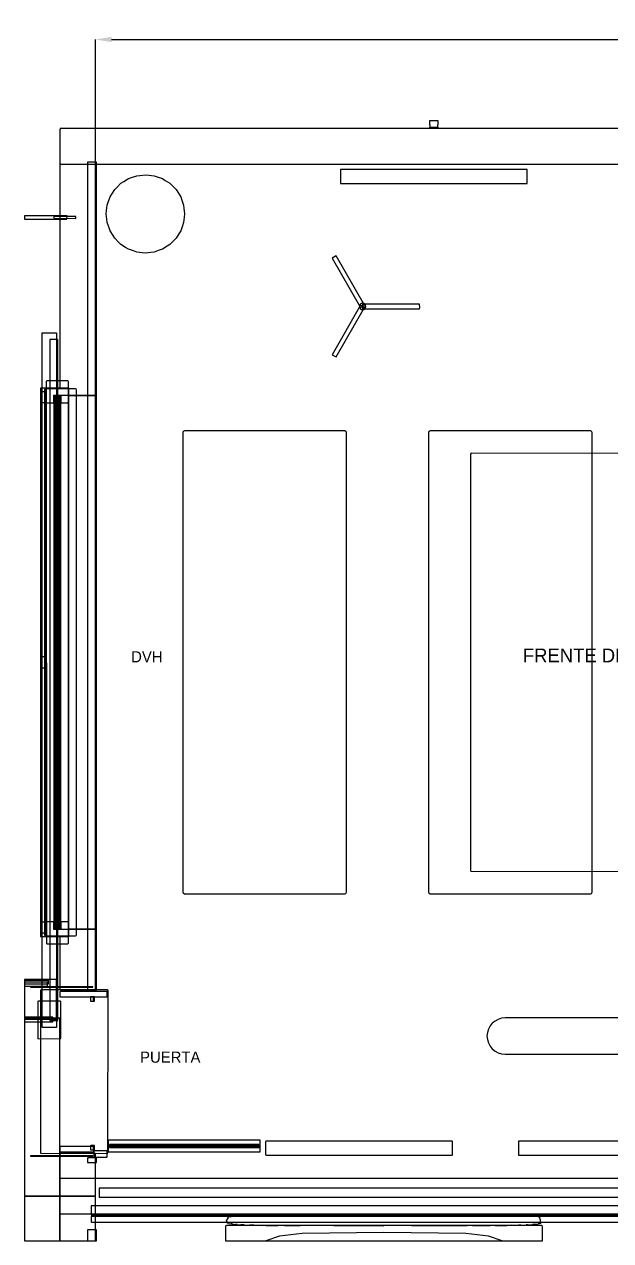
# Model space of a CAD drawing. Header units: metres. Extents: x 1213.8 to 1222.49, y -6.25 to 0.59.
# Drawn here: x 1213.8 to 1217.09, y -6.25 to 0.59 of the extents above; entities that cross this region are included whole.
import ezdxf

# ---------------------------------------------------------------- set-up
doc = ezdxf.new("R2010")
doc.units = ezdxf.units.M
for name, color, linetype in [('CORTE', 7, 'Continuous'), ('COTAS', 4, 'Continuous'), ('TEXTOS', 7, 'Continuous'), ('VISTA', 8, 'Continuous')]:
    doc.layers.add(name, color=color, linetype=linetype)
doc.dimstyles.get("Standard").update_dxf_attribs({"dimtxt": 2.5, "dimasz": 2.5, "dimexe": 1.25, "dimexo": 0.625, "dimtad": 1, "dimcen": 2.5, "dimazin": 3, "dimtfac": 1, "dimtmove": 0, "dimatfit": 3})

# ---------------------------------------------------------------- blocks, each defined once
blk = doc.blocks.new('_CLOSEDFILLED')
at = {"color": 0, "linetype": 'BYBLOCK'}
blk.add_solid([(-1, 0.164), (0, 0), (-1, -0.164)], dxfattribs=at)
blk = doc.blocks.new('*D1')
for p, q in [((1214.2, 0), (1214.2, 0.5)), ((1214.29, 0.5), (1217.805, 0.5)), ((1218.195, 0.5), (1221.71, 0.5)), ((1221.8, 0), (1221.8, 0.5))]:
    blk.add_line(p, q)
at = {"layer": 'Defpoints'}
for p in [(1214.2, 0.5), (1214.2, 0), (1221.8, 0)]:
    blk.add_point(p, dxfattribs=at)
at = {"layer": 'COTAS', "xscale": 0.09, "yscale": 0.09, "rotation": 180}
blk.add_blockref('_CLOSEDFILLED', (1214.2, 0.5), dxfattribs=at)
at = {"layer": 'COTAS', "xscale": 0.09, "yscale": 0.09}
blk.add_blockref('_CLOSEDFILLED', (1221.8, 0.5), dxfattribs=at)
at = {"layer": 'COTAS', "insert": (1218, 0.5), "char_height": 0.13, "attachment_point": 5}
blk.add_mtext('7,6', dxfattribs=at)

msp = doc.modelspace()

# ---------------------------------------------------------------- linework, layer by layer
at = {"layer": 'CORTE'}
for p, q in [((1216.0776, 0.0437), (1216.0775, 0.0433)), ((1216.0775, 0.0213), (1216.0775, 0.0433)), ((1216.0775, 0.0213), (1216.0775, 0.0067)), ((1216.0777, 0.0061), (1216.0775, 0.0067)), ((1216.0776, 0.0437), (1216.0778, 0.0443)), ((1216.0777, 0.0061), (1216.0778, 0.0057)), ((1216.0779, 0.0444), (1216.0778, 0.0443)), ((1216.0779, 0.0056), (1216.0778, 0.0057)), ((1216.0779, 0.0444), (1216.078, 0.0445)), ((1216.0779, 0.0056), (1216.078, 0.0055)), ((1216.078, 0.0445), (1216.0781, 0.0446)), ((1216.0781, 0.0054), (1216.078, 0.0055)), ((1216.0781, 0.0446), (1216.0782, 0.0447)), ((1216.0782, 0.0053), (1216.0781, 0.0054)), ((1216.0782, 0.0447), (1216.0788, 0.0449)), ((1216.0788, 0.0051), (1216.0782, 0.0053)), ((1216.0788, 0.0449), (1216.0792, 0.045)), ((1216.0792, 0.005), (1216.0788, 0.0051)), ((1216.0792, 0.045), (1216.1042, 0.045)), ((1216.1042, 0.005), (1216.0792, 0.005)), ((1216.1042, 0.045), (1216.1208, 0.045)), ((1216.1208, 0.005), (1216.1042, 0.005)), ((1216.1208, 0.045), (1216.1214, 0.0448)), ((1216.1214, 0.0052), (1216.1208, 0.005)), ((1216.1214, 0.0448), (1216.1218, 0.0447)), ((1216.1218, 0.0053), (1216.1214, 0.0052)), ((1216.1218, 0.0447), (1216.1219, 0.0446)), ((1216.1219, 0.0054), (1216.1218, 0.0053)), ((1216.1219, 0.0446), (1216.122, 0.0445)), ((1216.122, 0.0055), (1216.1219, 0.0054)), ((1216.122, 0.0445), (1216.1221, 0.0444)), ((1216.122, 0.0055), (1216.1221, 0.0056)), ((1216.1222, 0.0443), (1216.1221, 0.0444)), ((1216.1222, 0.0057), (1216.1221, 0.0056)), ((1216.1222, 0.0443), (1216.1224, 0.0437)), ((1216.1222, 0.0057), (1216.1223, 0.0061)), ((1216.1225, 0.0067), (1216.1223, 0.0061)), ((1216.1225, 0.0433), (1216.1224, 0.0437)), ((1216.1225, 0.0433), (1216.1225, 0.0213)), ((1216.1225, 0.0213), (1216.1225, 0.0213)), ((1216.1225, 0.0067), (1216.1225, 0.0213))]:
    msp.add_line(p, q, dxfattribs=at)
msp.add_lwpolyline([(1218.7513, 0), (1214.0045, 0), (1214.0034, -0.0003), (1214.0019, -0.0008), (1214.0017, -0.001), (1214.0013, -0.0013), (1214.001, -0.0017), (1214.001, -0.0017), (1214.0008, -0.0019), (1214.0003, -0.0034), (1214, -0.0045), (1214, -0.118), (1214, -0.1955), (1214.0005, -0.197), (1214.0008, -0.1981), (1214.0011, -0.1984), (1214.0013, -0.1987), (1214.0017, -0.199), (1214.0019, -0.1992), (1214.0034, -0.1997), (1214.0045, -0.2), (1218.7513, -0.2)], dxfattribs=at)
at = {"layer": 'VISTA'}
for p, q in [((1214.4021, -0.2756), (1214.431, -0.2655)), ((1214.431, -0.2655), (1214.4496, -0.2634)), ((1214.4496, -0.2634), (1214.48, -0.26)), ((1214.48, -0.26), (1214.4985, -0.2621)), ((1214.4985, -0.2621), (1214.529, -0.2655)), ((1214.529, -0.2655), (1214.5465, -0.2717)), ((1214.5465, -0.2717), (1214.5755, -0.2818)), ((1214.308, -0.3428), (1214.3212, -0.3297)), ((1214.3212, -0.3297), (1214.3428, -0.308)), ((1214.3428, -0.308), (1214.3586, -0.2981)), ((1214.3586, -0.2981), (1214.3845, -0.2818)), ((1214.3845, -0.2818), (1214.4021, -0.2756)), ((1214.5755, -0.2818), (1214.5912, -0.2917)), ((1214.5912, -0.2917), (1214.6172, -0.308)), ((1214.6172, -0.308), (1214.6303, -0.3212)), ((1214.6303, -0.3212), (1214.652, -0.3428)), ((1214.2717, -0.4135), (1214.2818, -0.3845)), ((1214.2818, -0.3845), (1214.2917, -0.3688)), ((1214.2917, -0.3688), (1214.308, -0.3428)), ((1214.652, -0.3428), (1214.6619, -0.3586)), ((1214.6619, -0.3586), (1214.6782, -0.3845)), ((1214.6782, -0.3845), (1214.6844, -0.4021)), ((1214.6844, -0.4021), (1214.6945, -0.431)), ((1214.26, -0.48), (1214.2621, -0.4615)), ((1214.2621, -0.4615), (1214.2655, -0.431)), ((1214.2655, -0.431), (1214.2717, -0.4135)), ((1214.6945, -0.431), (1214.6966, -0.4496)), ((1214.6966, -0.4496), (1214.7, -0.48)), ((1214.2634, -0.5104), (1214.26, -0.48)), ((1214.2655, -0.529), (1214.2634, -0.5104)), ((1214.2756, -0.5579), (1214.2655, -0.529)), ((1214.6883, -0.5465), (1214.6782, -0.5755)), ((1214.6945, -0.529), (1214.6883, -0.5465)), ((1214.6979, -0.4985), (1214.6945, -0.529)), ((1214.7, -0.48), (1214.6979, -0.4985)), ((1214.2818, -0.5755), (1214.2756, -0.5579)), ((1214.2981, -0.6014), (1214.2818, -0.5755)), ((1214.308, -0.6172), (1214.2981, -0.6014)), ((1214.6683, -0.5912), (1214.652, -0.6172)), ((1214.6782, -0.5755), (1214.6683, -0.5912)), ((1214.3297, -0.6388), (1214.308, -0.6172)), ((1214.3428, -0.652), (1214.3297, -0.6388)), ((1214.3688, -0.6683), (1214.3428, -0.652)), ((1214.3845, -0.6782), (1214.3688, -0.6683)), ((1214.4135, -0.6883), (1214.3845, -0.6782)), ((1214.5755, -0.6782), (1214.5579, -0.6844)), ((1214.6014, -0.6619), (1214.5755, -0.6782)), ((1214.6172, -0.652), (1214.6014, -0.6619)), ((1214.6388, -0.6303), (1214.6172, -0.652)), ((1214.652, -0.6172), (1214.6388, -0.6303)), ((1214.431, -0.6945), (1214.4135, -0.6883)), ((1214.4615, -0.6979), (1214.431, -0.6945)), ((1214.48, -0.7), (1214.4615, -0.6979)), ((1214.5104, -0.6966), (1214.48, -0.7)), ((1214.529, -0.6945), (1214.5104, -0.6966)), ((1214.5579, -0.6844), (1214.529, -0.6945)), ((1214.9432, -6.1235), (1214.935, -6.135)), ((1214.9368, -6.1416), (1214.935, -6.135)), ((1214.9368, -6.1416), (1214.9401, -6.1513)), ((1214.9479, -6.1527), (1214.9401, -6.1513)), ((1214.9432, -6.1235), (1214.9471, -6.1188)), ((1214.9587, -6.1154), (1214.9471, -6.1188)), ((1214.9587, -6.1154), (1214.9621, -6.1143)), ((1214.9742, -6.1122), (1214.9621, -6.1143)), ((1214.9742, -6.1122), (1214.9799, -6.1111)), ((1215.0008, -6.1098), (1214.9799, -6.1111)), ((1215.0008, -6.1098), (1215.0158, -6.1088)), ((1215.0538, -6.1078), (1215.0158, -6.1088)), ((1215.0538, -6.1078), (1215.071, -6.1074)), ((1215.1201, -6.1064), (1215.071, -6.1074)), ((1215.1201, -6.1064), (1215.1359, -6.1061)), ((1215.1905, -6.1054), (1215.1359, -6.1061)), ((1215.1905, -6.1054), (1215.2186, -6.105)), ((1215.2948, -6.1047), (1215.2186, -6.105)), ((1215.2948, -6.1047), (1215.3486, -6.1045)), ((1215.671, -6.1045), (1215.3486, -6.1045)), ((1215.671, -6.1045), (1215.82, -6.1045)), ((1216.1673, -6.1047), (1215.82, -6.1045)), ((1216.1673, -6.1047), (1216.2878, -6.1047)), ((1216.3749, -6.1049), (1216.2878, -6.1047)), ((1216.3749, -6.1049), (1216.4215, -6.105)), ((1216.4737, -6.1055), (1216.4215, -6.105)), ((1216.4737, -6.1055), (1216.5098, -6.1059)), ((1216.5509, -6.1068), (1216.5098, -6.1059)), ((1216.5509, -6.1068), (1216.5699, -6.1073)), ((1216.6056, -6.1086), (1216.5699, -6.1073)), ((1216.6056, -6.1086), (1216.6185, -6.109)), ((1216.6455, -6.1104), (1216.6185, -6.109)), ((1216.6455, -6.1104), (1216.6605, -6.1111)), ((1216.6756, -6.1129), (1216.6605, -6.1111)), ((1216.6756, -6.1129), (1216.6858, -6.1141)), ((1216.6919, -6.1173), (1216.6858, -6.1141)), ((1216.6917, -6.154), (1216.7002, -6.1513)), ((1216.6919, -6.1173), (1216.6944, -6.1188)), ((1216.6975, -6.1308), (1216.6944, -6.1188)), ((1216.6975, -6.1308), (1216.6988, -6.135)), ((1216.6992, -6.1457), (1216.6988, -6.135)), ((1216.6992, -6.1457), (1216.7002, -6.1513)), ((1214.9479, -6.1527), (1214.9622, -6.1557)), ((1214.9679, -6.1563), (1214.9622, -6.1557)), ((1214.9679, -6.1563), (1214.9866, -6.1587)), ((1214.9948, -6.1594), (1214.9866, -6.1587)), ((1214.9948, -6.1594), (1215.0159, -6.1612)), ((1215.0356, -6.1618), (1215.0159, -6.1612)), ((1215.0356, -6.1618), (1215.0654, -6.1629)), ((1215.0893, -6.1632), (1215.0654, -6.1629)), ((1215.0893, -6.1632), (1215.1362, -6.1639)), ((1215.1566, -6.1641), (1215.1362, -6.1639)), ((1215.1566, -6.1641), (1215.2231, -6.1648)), ((1215.2603, -6.165), (1215.2231, -6.1648)), ((1215.2603, -6.165), (1215.3487, -6.1655)), ((1215.538, -6.1656), (1215.3487, -6.1655)), ((1215.538, -6.1656), (1215.82, -6.1657)), ((1215.9742, -6.1655), (1215.82, -6.1657)), ((1215.9742, -6.1655), (1216.2873, -6.1652)), ((1216.3174, -6.1651), (1216.2873, -6.1652)), ((1216.3174, -6.1651), (1216.4169, -6.1648)), ((1216.4447, -6.1646), (1216.4169, -6.1648)), ((1216.4447, -6.1646), (1216.5097, -6.1641)), ((1216.5359, -6.1636), (1216.5097, -6.1641)), ((1216.5359, -6.1636), (1216.5748, -6.1629)), ((1216.5888, -6.1622), (1216.5748, -6.1629)), ((1216.5888, -6.1622), (1216.618, -6.161)), ((1216.6268, -6.1604), (1216.618, -6.161)), ((1216.6268, -6.1604), (1216.6545, -6.1587)), ((1216.6644, -6.1578), (1216.6545, -6.1587)), ((1216.6644, -6.1578), (1216.6857, -6.1558)), ((1216.6917, -6.154), (1216.6857, -6.1558))]:
    msp.add_line(p, q, dxfattribs=at)
for points in [[(1214.001, -0.0017), (1214.0008, -0.0019), (1214.0003, -0.0034), (1214, -0.0045), (1214, -0.8902), (1214, -1.458), (1214.0485, -1.458), (1214.0485, -1.5), (1214.118, -1.5), (1214.1955, -1.5), (1214.197, -1.4995), (1214.1981, -1.4992), (1214.1984, -1.4989), (1214.1987, -1.4987), (1214.1989, -1.4984), (1214.1992, -1.4981), (1214.1995, -1.497), (1214.2, -1.4955), (1214.2, -0.8902), (1214.2, -0.0045), (1214.1997, -0.0034), (1214.1992, -0.0019), (1214.199, -0.0017), (1214.1987, -0.0013), (1214.1984, -0.0011), (1214.1981, -0.0008), (1214.197, -0.0005), (1214.1955, 0), (1214.118, 0), (1214.0045, 0), (1214.0034, -0.0003), (1214.0019, -0.0008), (1214.0017, -0.001), (1214.0013, -0.0013), (1214.001, -0.0017)], [(1214.205, -4.84), (1214.205, -0.19), (1214.155, -0.19), (1214.155, -4.84), (1214.205, -4.84)], [(1215.576, -0.2317), (1215.5758, -0.2319), (1215.5752, -0.2338), (1215.575, -0.2345), (1215.575, -0.2863), (1215.575, -0.3055), (1215.5756, -0.3074), (1215.5758, -0.3081), (1215.5762, -0.3085), (1215.5763, -0.3087), (1215.5767, -0.309), (1215.5769, -0.3092), (1215.5788, -0.3098), (1215.5795, -0.31), (1216.3395, -0.31), (1216.6205, -0.31), (1216.6224, -0.3094), (1216.6231, -0.3092), (1216.6235, -0.3088), (1216.6237, -0.3087), (1216.6238, -0.3085), (1216.6242, -0.3081), (1216.6244, -0.3074), (1216.625, -0.3055), (1216.625, -0.2863), (1216.625, -0.2345), (1216.6248, -0.2338), (1216.6242, -0.2319), (1216.624, -0.2317), (1216.6237, -0.2313), (1216.6235, -0.2312), (1216.6231, -0.2308), (1216.6224, -0.2306), (1216.6205, -0.23), (1216.3395, -0.23), (1215.5795, -0.23), (1215.5788, -0.2302), (1215.5769, -0.2308), (1215.5767, -0.231), (1215.5763, -0.2313), (1215.576, -0.2317)], [(1214.039, -0.51), (1214.04, -0.491), (1213.8, -0.4903), (1213.8, -0.5098), (1214.039, -0.51)], [(1214.09, -0.505), (1214.09, -0.495), (1213.965, -0.495), (1213.965, -0.5043), (1214.09, -0.505)], [(1215.6887, -1.0065), (1215.7084, -0.9961), (1215.7113, -0.9935), (1215.5513, -0.7163), (1215.5288, -0.7293), (1215.6887, -1.0065)], [(1215.5514, -1.2837), (1215.7113, -1.0065), (1215.7049, -1.0015), (1215.6887, -0.9935), (1215.5295, -1.2716), (1215.5514, -1.2837)], [(1215.7, -1.018), (1215.7069, -1.0166), (1215.7127, -1.0127), (1215.7166, -1.0069), (1215.718, -1), (1215.7166, -0.9931), (1215.7127, -0.9873), (1215.7069, -0.9834), (1215.7, -0.982), (1215.6931, -0.9834), (1215.6873, -0.9873), (1215.6834, -0.9931), (1215.682, -1), (1215.6834, -1.0069), (1215.6873, -1.0127), (1215.6931, -1.0166), (1215.7, -1.018)], [(1215.7, -1.013), (1216.02, -1.013), (1216.0211, -1.005), (1216.02, -0.987), (1215.7, -0.987), (1215.7, -1.013)], [(1213.8975, -5.0486), (1213.8992, -5.0503), (1213.9808, -5.0503), (1213.9825, -5.0486), (1213.9825, -1.1514), (1213.9808, -1.1497), (1213.898, -1.1505), (1213.8975, -5.0486)], [(1215.6451, -1.1192), (1215.6451, -1.1192), (1215.6451, -1.1192), (1215.6451, -1.1192)], [(1213.9425, -5.0119), (1213.9442, -5.0136), (1213.9858, -5.0136), (1213.9875, -5.0119), (1213.9875, -1.1881), (1213.9858, -1.1864), (1213.9442, -1.1864), (1213.9433, -1.1866), (1213.943, -1.1871), (1213.9425, -5.0119)], [(1213.9432, -1.1872), (1213.9432, -1.187), (1213.9432, -1.1872), (1213.9432, -1.1872)], [(1213.9818, -1.2501), (1213.9818, -1.2501), (1213.9818, -1.2501), (1213.9818, -1.2501)], [(1213.9818, -1.2503), (1213.9818, -1.2519), (1213.9818, -1.2519), (1213.9818, -1.2503)], [(1213.9237, -4.5808), (1213.9265, -4.582), (1214.0435, -4.582), (1214.0463, -4.5808), (1214.0475, -4.578), (1214.0475, -1.422), (1214.0463, -1.4192), (1214.0435, -1.418), (1213.9265, -1.418), (1213.9237, -1.4192), (1213.9225, -1.422), (1213.9237, -4.5808)], [(1213.9242, -1.4197), (1213.924, -1.4202), (1213.924, -1.4195), (1213.9242, -1.4197)], [(1214.0458, -1.4197), (1214.0453, -1.4195), (1214.046, -1.4195), (1214.0458, -1.4197)], [(1213.92, -1.54), (1213.92, -1.5182), (1213.92, -1.46), (1213.9118, -1.46), (1213.89, -1.46), (1213.89, -1.4818), (1213.89, -1.54), (1213.8982, -1.54), (1213.92, -1.54)], [(1213.89, -1.48), (1213.89, -4.52), (1213.92, -4.52), (1213.92, -1.48), (1213.89, -1.48)], [(1213.913, -4.5309), (1213.9148, -4.5351), (1213.919, -4.5369), (1214.087, -4.5369), (1214.0912, -4.5351), (1214.093, -4.5309), (1214.093, -1.4691), (1214.0912, -1.4649), (1214.087, -1.4631), (1213.919, -1.4631), (1213.9148, -1.4649), (1213.913, -1.4691), (1213.913, -4.5309)], [(1213.9215, -4.5369), (1213.9225, -4.5369), (1213.9225, -1.4631), (1213.9215, -4.5369)], [(1213.9233, -1.4606), (1213.9232, -1.4607), (1213.9227, -1.4624), (1213.9225, -1.463), (1213.9225, -1.5182), (1213.9225, -1.537), (1213.9231, -1.5387), (1213.9232, -1.5393), (1213.9236, -1.5397), (1213.9237, -1.5398), (1213.9241, -1.5402), (1213.9242, -1.5403), (1213.9259, -1.5408), (1213.9265, -1.541), (1213.9655, -1.541), (1213.9655, -1.498), (1214.0045, -1.498), (1214.0045, -1.541), (1214.0137, -1.541), (1214.0435, -1.541), (1214.0452, -1.5404), (1214.0458, -1.5403), (1214.0462, -1.5399), (1214.0463, -1.5398), (1214.0464, -1.5397), (1214.0468, -1.5393), (1214.0469, -1.5387), (1214.0475, -1.537), (1214.0475, -1.5182), (1214.0475, -1.463), (1214.0473, -1.4624), (1214.0468, -1.4607), (1214.0467, -1.4606), (1214.0463, -1.4602), (1214.0462, -1.4601), (1214.0458, -1.4597), (1214.0452, -1.4596), (1214.0435, -1.459), (1214.0137, -1.459), (1213.9265, -1.459), (1213.9259, -1.4592), (1213.9242, -1.4597), (1213.9241, -1.4598), (1213.9237, -1.4602), (1213.9233, -1.4606)], [(1213.9225, -4.5369), (1214.0475, -4.5369), (1214.0475, -1.4631), (1213.9225, -1.4631), (1213.9225, -4.5369)], [(1213.9655, -4.5), (1213.9675, -4.5), (1213.9675, -1.5), (1213.9655, -1.5), (1213.9655, -4.5)], [(1213.9655, -1.5), (1213.9655, -1.512), (1213.9675, -1.512), (1213.9675, -1.5), (1213.9655, -1.5)], [(1213.9765, -4.5), (1213.9765, -3.7326), (1213.9765, -1.5), (1213.9742, -1.5), (1213.9675, -1.5), (1213.9675, -2.2674), (1213.9675, -4.5), (1213.9698, -4.5), (1213.9765, -4.5)], [(1213.9765, -4.5), (1213.9785, -4.5), (1213.9785, -1.5), (1213.9765, -1.5), (1213.9765, -4.5)], [(1213.9765, -1.5), (1213.9765, -1.512), (1213.9785, -1.512), (1213.9785, -1.5), (1213.9765, -1.5)], [(1214.0045, -4.5), (1214.1955, -4.5), (1214.2, -4.4955), (1214.2, -1.5045), (1214.1955, -1.5), (1214.0045, -1.5), (1214, -1.5045), (1214, -4.4955), (1214.0045, -4.5)], [(1214.0475, -4.5369), (1214.0485, -4.5369), (1214.0485, -1.4631), (1214.0475, -4.5369)], [(1213.9785, -4.4955), (1213.9915, -4.4955), (1213.9915, -1.5045), (1213.9785, -1.5045), (1213.9785, -4.4955)], [(1213.9785, -1.5045), (1213.9785, -1.5105), (1213.9915, -1.5105), (1213.9915, -1.5045), (1213.9785, -1.5045)], [(1213.9915, -4.4955), (1213.9935, -4.4955), (1213.9935, -1.5045), (1213.9915, -1.5045), (1213.9915, -4.4955)], [(1213.9915, -1.5045), (1213.9915, -1.5165), (1213.9935, -1.5165), (1213.9935, -1.5045), (1213.9915, -1.5045)], [(1214.0025, -4.4955), (1214.0025, -3.7326), (1214.0025, -1.5045), (1214.0002, -1.5045), (1213.9935, -1.5045), (1213.9935, -2.2674), (1213.9935, -4.4955), (1213.9958, -4.4955), (1214.0025, -4.4955)], [(1214.0025, -4.4955), (1214.0045, -4.4955), (1214.0045, -1.5045), (1214.0025, -1.5045), (1214.0025, -4.4955)], [(1214.0025, -1.5045), (1214.0025, -1.5165), (1214.0045, -1.5165), (1214.0045, -1.5045), (1214.0025, -1.5045)], [(1214.69, -4.291), (1214.6917, -4.2962), (1214.699, -4.3), (1215.601, -4.3), (1215.6062, -4.2983), (1215.61, -4.291), (1215.61, -1.709), (1215.6083, -1.7038), (1215.601, -1.7), (1214.699, -1.7), (1214.6926, -1.7026), (1214.69, -1.709), (1214.69, -4.291)], [(1216.07, -4.291), (1216.0717, -4.2962), (1216.079, -4.3), (1216.981, -4.3), (1216.9862, -4.2983), (1216.99, -4.291), (1216.99, -1.709), (1216.9883, -1.7038), (1216.981, -1.7), (1216.079, -1.7), (1216.0726, -1.7026), (1216.07, -1.709), (1216.07, -4.291)], [(1216.305, -4.1705), (1216.3069, -4.1742), (1220.0505, -4.175), (1220.0542, -4.1731), (1220.055, -1.8295), (1220.0531, -1.8258), (1216.3095, -1.825), (1216.305, -1.8295), (1216.305, -4.1705)], [(1213.92, -3.03), (1213.92, -3.0136), (1213.92, -2.97), (1213.9118, -2.97), (1213.89, -2.97), (1213.89, -2.9864), (1213.89, -3.03), (1213.8982, -3.03), (1213.92, -3.03)], [(1213.92, -4.54), (1213.92, -4.5182), (1213.92, -4.46), (1213.9118, -4.46), (1213.89, -4.46), (1213.89, -4.4818), (1213.89, -4.54), (1213.8982, -4.54), (1213.92, -4.54)], [(1213.9233, -4.4606), (1213.9232, -4.4607), (1213.9227, -4.4624), (1213.9225, -4.463), (1213.9225, -4.5182), (1213.9225, -4.537), (1213.9231, -4.5387), (1213.9232, -4.5393), (1213.9236, -4.5397), (1213.9237, -4.5398), (1213.9241, -4.5402), (1213.9242, -4.5403), (1213.9259, -4.5408), (1213.9265, -4.541), (1214.0137, -4.541), (1214.0435, -4.541), (1214.0452, -4.5404), (1214.0458, -4.5403), (1214.0462, -4.5399), (1214.0463, -4.5398), (1214.0464, -4.5397), (1214.0468, -4.5393), (1214.0469, -4.5387), (1214.0475, -4.537), (1214.0475, -4.5182), (1214.0475, -4.463), (1214.0473, -4.4624), (1214.0468, -4.4607), (1214.0467, -4.4606), (1214.0463, -4.4602), (1214.0462, -4.4601), (1214.0458, -4.4597), (1214.0452, -4.4596), (1214.0435, -4.459), (1214.0137, -4.459), (1214.0045, -4.459), (1214.0045, -4.502), (1213.9655, -4.502), (1213.9655, -4.459), (1213.9265, -4.459), (1213.9259, -4.4592), (1213.9242, -4.4597), (1213.9241, -4.4598), (1213.9237, -4.4602), (1213.9233, -4.4606)], [(1213.9655, -4.488), (1213.9655, -4.5), (1213.9675, -4.5), (1213.9675, -4.488), (1213.9655, -4.488)], [(1213.9765, -4.488), (1213.9765, -4.5), (1213.9785, -4.5), (1213.9785, -4.488), (1213.9765, -4.488)], [(1213.9785, -4.4895), (1213.9785, -4.4955), (1213.9915, -4.4955), (1213.9915, -4.4895), (1213.9785, -4.4895)], [(1213.9915, -4.4835), (1213.9915, -4.4955), (1213.9935, -4.4955), (1213.9935, -4.4835), (1213.9915, -4.4835)], [(1214, -4.7011), (1214, -4.8355), (1214.0005, -4.837), (1214.0008, -4.8381), (1214.0011, -4.8384), (1214.0013, -4.8387), (1214.0017, -4.839), (1214.0019, -4.8392), (1214.0034, -4.8397), (1214.0045, -4.84), (1214.118, -4.84), (1214.1955, -4.84), (1214.197, -4.8395), (1214.1981, -4.8392), (1214.1984, -4.8389), (1214.1987, -4.8387), (1214.1989, -4.8384), (1214.1992, -4.8381), (1214.1995, -4.837), (1214.2, -4.8355), (1214.2, -4.7011), (1214.2, -4.5045), (1214.1997, -4.5034), (1214.1992, -4.5019), (1214.199, -4.5017), (1214.1987, -4.5013), (1214.1984, -4.5011), (1214.1981, -4.5008), (1214.197, -4.5005), (1214.1955, -4.5), (1214.118, -4.5), (1214.0485, -4.5), (1214.0485, -4.542), (1214, -4.542), (1214, -4.7011)], [(1214.0025, -4.4835), (1214.0025, -4.4955), (1214.0045, -4.4955), (1214.0045, -4.4835), (1214.0025, -4.4835)], [(1213.9242, -4.5803), (1213.9247, -4.5805), (1213.924, -4.5805), (1213.9242, -4.5803)], [(1214.046, -4.5805), (1214.0453, -4.5805), (1214.0458, -4.5803), (1214.046, -4.5805)], [(1213.9765, -5.006), (1213.979, -5.005), (1213.98, -5.0025), (1213.98, -4.7864), (1213.979, -4.7839), (1213.9765, -4.7829), (1213.8, -4.7829), (1213.8, -5.006), (1213.9765, -5.006)], [(1213.9783, -4.7839), (1213.979, -4.7846), (1213.9783, -4.7846), (1213.9783, -4.7839)], [(1213.8, -4.7883), (1213.8, -4.8063), (1213.935, -4.8063), (1213.935, -4.7883), (1213.8, -4.7883)], [(1213.93, -4.8192), (1213.9293, -4.7979), (1213.8, -4.7979), (1213.8, -4.8193), (1213.93, -4.8192)], [(1213.835, -4.826), (1214.185, -4.826), (1214.185, -4.824), (1213.835, -4.824), (1213.835, -4.826)], [(1214.2653, -5.76), (1214.2691, -5.7583), (1214.27, -4.844), (1214.268, -4.8407), (1213.8947, -4.84), (1213.8909, -4.8417), (1213.8914, -5.7588), (1214.2653, -5.76)], [(1214.001, -4.88), (1214.264, -4.88), (1214.2647, -4.8797), (1214.265, -4.879), (1214.265, -4.851), (1214.2647, -4.8503), (1214.264, -4.85), (1214.001, -4.85), (1214.0003, -4.8503), (1214, -4.851), (1214, -4.879), (1214.0003, -4.8797), (1214.001, -4.88)], [(1213.8756, -5.1137), (1213.8759, -5.1141), (1213.8763, -5.1144), (1213.878, -5.115), (1214.0037, -5.1144), (1214.0041, -5.1141), (1214.0044, -5.1137), (1214.005, -5.112), (1214.0044, -4.9063), (1214.0041, -4.9059), (1214.0037, -4.9056), (1214.002, -4.905), (1213.878, -4.905), (1213.8759, -4.9059), (1213.8756, -5.1137)], [(1213.8765, -4.9065), (1213.8759, -4.9065), (1213.8759, -4.9059), (1213.8765, -4.9065)], [(1214.0035, -4.9065), (1214.0035, -4.9059), (1214.0041, -4.9059), (1214.0035, -4.9065)], [(1214.173, -4.905), (1214.188, -4.905), (1214.1887, -4.9047), (1214.189, -4.904), (1214.189, -4.881), (1214.1887, -4.8803), (1214.188, -4.88), (1214.173, -4.88), (1214.1723, -4.8803), (1214.172, -4.881), (1214.172, -4.904), (1214.1723, -4.9047), (1214.173, -4.905)], [(1214.1895, -4.905), (1214.1945, -4.905), (1214.1949, -4.9049), (1214.195, -4.9045), (1214.195, -4.8805), (1214.1949, -4.8801), (1214.1945, -4.88), (1214.1895, -4.88), (1214.1891, -4.8801), (1214.189, -4.8805), (1214.189, -4.9045), (1214.1891, -4.9049), (1214.1895, -4.905)], [(1213.8, -4.9945), (1213.8, -5.0195), (1213.96, -5.0195), (1213.96, -4.9945), (1213.8, -4.9945)], [(1213.9997, -5.9997), (1213.9997, -5.0003), (1213.8, -5.0003), (1213.8, -5.9998), (1213.9997, -5.9997)], [(1213.9787, -5.0047), (1213.9783, -5.005), (1213.9783, -5.0043), (1213.9787, -5.0047)], [(1213.9997, -5.0003), (1213.9997, -5.0003), (1213.9997, -5.0003), (1213.9997, -5.0003)], [(1216.3985, -5.1), (1216.4005, -5.1198), (1216.4062, -5.1388), (1216.4156, -5.1564), (1216.4282, -5.1718), (1216.4436, -5.1844), (1216.4612, -5.1938), (1216.4802, -5.1996), (1216.5, -5.2015), (1218.7, -5.2015), (1218.7, -4.9985), (1216.5, -4.9985), (1216.4802, -5.0004), (1216.4612, -5.0062), (1216.4436, -5.0156), (1216.4282, -5.0282), (1216.4156, -5.0436), (1216.4062, -5.0612), (1216.4005, -5.0802), (1216.3985, -5.1)], [(1216.4156, -5.0436), (1216.4156, -5.0436), (1216.4156, -5.0436), (1216.4156, -5.0436)], [(1213.8765, -5.1135), (1213.8765, -5.1141), (1213.8759, -5.1141), (1213.8765, -5.1135)], [(1214.0035, -5.1135), (1214.0041, -5.1135), (1214.0041, -5.1141), (1214.0035, -5.1135)], [(1216.4156, -5.1564), (1216.4156, -5.1564), (1216.4156, -5.1564), (1216.4156, -5.1564)], [(1216.4612, -5.1938), (1216.4612, -5.1938), (1216.4612, -5.1938), (1216.4612, -5.1938)], [(1214.001, -5.75), (1214.189, -5.75), (1214.1897, -5.7497), (1214.19, -5.749), (1214.19, -5.721), (1214.1897, -5.7203), (1214.189, -5.72), (1214.001, -5.72), (1214.0003, -5.7203), (1214, -5.721), (1214, -5.749), (1214.0003, -5.7497), (1214.001, -5.75)], [(1214.173, -5.74), (1214.188, -5.74), (1214.1887, -5.7397), (1214.189, -5.739), (1214.189, -5.717), (1214.1887, -5.7163), (1214.188, -5.716), (1214.173, -5.716), (1214.1723, -5.7163), (1214.172, -5.717), (1214.172, -5.739), (1214.1723, -5.7397), (1214.173, -5.74)], [(1214.1895, -5.74), (1214.1945, -5.74), (1214.1949, -5.7399), (1214.195, -5.7395), (1214.195, -5.7165), (1214.1949, -5.7161), (1214.1945, -5.716), (1214.1895, -5.716), (1214.1891, -5.7161), (1214.189, -5.7165), (1214.189, -5.7395), (1214.1891, -5.7399), (1214.1895, -5.74)], [(1214.27, -5.686), (1214.27, -5.749), (1214.2703, -5.7497), (1214.271, -5.75), (1215.124, -5.75), (1215.1247, -5.7497), (1215.125, -5.749), (1215.125, -5.686), (1215.1247, -5.6853), (1215.124, -5.685), (1214.271, -5.685), (1214.2703, -5.6853), (1214.27, -5.686)], [(1215.1178, -5.721), (1215.118, -5.7152), (1214.2772, -5.715), (1214.2771, -5.7208), (1215.1178, -5.721)], [(1214.2775, -5.727), (1215.118, -5.7265), (1215.1175, -5.709), (1214.2775, -5.7091), (1214.2775, -5.727)], [(1215.1559, -5.6918), (1215.1558, -5.6919), (1215.1552, -5.6939), (1215.155, -5.6945), (1215.155, -5.7493), (1215.155, -5.7655), (1215.1556, -5.7675), (1215.1558, -5.7681), (1215.1562, -5.7686), (1215.1563, -5.7687), (1215.1568, -5.7691), (1215.1569, -5.7692), (1215.1589, -5.7698), (1215.1595, -5.77), (1215.9629, -5.77), (1216.2005, -5.77), (1216.2025, -5.7694), (1216.2031, -5.7692), (1216.2036, -5.7688), (1216.2037, -5.7687), (1216.2038, -5.7686), (1216.2042, -5.7681), (1216.2044, -5.7675), (1216.205, -5.7655), (1216.205, -5.7493), (1216.205, -5.6945), (1216.2048, -5.6939), (1216.2042, -5.6919), (1216.2041, -5.6918), (1216.2037, -5.6913), (1216.2036, -5.6912), (1216.2031, -5.6908), (1216.2025, -5.6906), (1216.2005, -5.69), (1215.9629, -5.69), (1215.1595, -5.69), (1215.1589, -5.6902), (1215.1569, -5.6908), (1215.1568, -5.6909), (1215.1563, -5.6913), (1215.1559, -5.6918)], [(1213.835, -5.776), (1214.185, -5.776), (1214.185, -5.774), (1213.835, -5.774), (1213.835, -5.776)], [(1214.001, -5.7617), (1214.0008, -5.7619), (1214.0003, -5.7634), (1214, -5.7645), (1214, -5.9017), (1214, -5.9955), (1214.0005, -5.997), (1214.0008, -5.9981), (1214.0011, -5.9984), (1214.0013, -5.9987), (1214.0017, -5.999), (1214.0019, -5.9992), (1214.0034, -5.9997), (1214.0045, -6), (1214.118, -6), (1214.1955, -6), (1214.197, -5.9995), (1214.1981, -5.9992), (1214.1984, -5.9989), (1214.1987, -5.9987), (1214.1989, -5.9984), (1214.1992, -5.9981), (1214.1995, -5.997), (1214.2, -5.9955), (1214.2, -5.9017), (1214.2, -5.7645), (1214.1997, -5.7634), (1214.1992, -5.7619), (1214.199, -5.7617), (1214.1987, -5.7613), (1214.1984, -5.7611), (1214.1981, -5.7608), (1214.197, -5.7605), (1214.1955, -5.76), (1214.118, -5.76), (1214.0045, -5.76), (1214.0034, -5.7603), (1214.0019, -5.7608), (1214.0017, -5.761), (1214.0013, -5.7613), (1214.001, -5.7617)], [(1214.155, -5.785), (1214.155, -5.81), (1214.205, -5.81), (1214.205, -5.785), (1214.155, -5.785)], [(1214.191, -5.78), (1214.264, -5.78), (1214.2647, -5.7797), (1214.265, -5.779), (1214.265, -5.746), (1214.2647, -5.7453), (1214.264, -5.745), (1214.191, -5.745), (1214.1903, -5.7453), (1214.19, -5.746), (1214.19, -5.779), (1214.1903, -5.7797), (1214.191, -5.78)], [(1214, -6), (1213.8, -6), (1213.8, -6.25), (1214, -6.25), (1214, -6)], [(1213.9997, -6.0003), (1213.8, -6.0002), (1213.8, -6.25), (1213.9997, -6.25), (1213.9997, -6.0003)], [(1213.9997, -5.9997), (1213.9997, -5.9997), (1213.9997, -5.9997), (1213.9997, -5.9997)], [(1214.001, -6.0017), (1214.0008, -6.0019), (1214.0003, -6.0034), (1214, -6.0045), (1214, -6.25), (1214.2, -6.25), (1214.2, -6.0045), (1214.1997, -6.0034), (1214.1992, -6.0019), (1214.199, -6.0017), (1214.1987, -6.0013), (1214.1984, -6.0011), (1214.1981, -6.0008), (1214.197, -6.0005), (1214.1955, -6), (1214.118, -6), (1214.0045, -6), (1214.0034, -6.0003), (1214.0019, -6.0008), (1214.0017, -6.001), (1214.0013, -6.0013), (1214.001, -6.0017)], [(1214.22, -5.955), (1214.22, -6.005), (1221.78, -6.005), (1221.78, -5.955), (1214.22, -5.955)], [(1214.175, -6.055), (1214.175, -6.105), (1217.525, -6.105), (1217.525, -6.055), (1214.175, -6.055)], [(1214.175, -6.144), (1214.177, -6.146), (1217.523, -6.146), (1217.525, -6.144), (1217.525, -6.116), (1217.523, -6.114), (1214.1758, -6.1144), (1214.175, -6.144)], [(1214.155, -6.19), (1214.155, -6.25), (1214.205, -6.25), (1214.205, -6.19), (1214.155, -6.19)], [(1214.93, -6.25), (1216.71, -6.25), (1216.71, -6.171), (1216.7082, -6.1668), (1216.704, -6.165), (1214.936, -6.165), (1214.9318, -6.1668), (1214.93, -6.171), (1214.93, -6.25)], [(1216.4067, -6.2256), (1216.2797, -6.2098), (1215.82, -6.2046), (1215.3603, -6.2098), (1215.2333, -6.2256), (1215.1555, -6.25), (1216.4845, -6.25), (1216.4067, -6.2256)]]:
    msp.add_lwpolyline(points, close=True, dxfattribs=at)
for points in [[(1217.3829, -5.69), (1216.5795, -5.69), (1216.5789, -5.6902), (1216.5769, -5.6908), (1216.5768, -5.6909), (1216.5763, -5.6913), (1216.5759, -5.6918), (1216.5759, -5.6918), (1216.5758, -5.6919), (1216.5752, -5.6939), (1216.575, -5.6945), (1216.575, -5.7493), (1216.575, -5.7655), (1216.5756, -5.7675), (1216.5758, -5.7681), (1216.5762, -5.7686), (1216.5763, -5.7687), (1216.5768, -5.7691), (1216.5769, -5.7692), (1216.5789, -5.7698), (1216.5795, -5.77), (1217.3829, -5.77)], [(1218.7513, -5.9), (1214.0045, -5.9), (1214.0034, -5.9003), (1214.0019, -5.9008), (1214.0017, -5.901), (1214.0013, -5.9013), (1214.001, -5.9017), (1214.001, -5.9017), (1214.0008, -5.9019), (1214.0003, -5.9034), (1214, -5.9045), (1214, -6.018), (1214, -6.0955), (1214.0005, -6.097), (1214.0008, -6.0981), (1214.0011, -6.0984), (1214.0013, -6.0987), (1214.0017, -6.099), (1214.0019, -6.0992), (1214.0034, -6.0997), (1214.0045, -6.1), (1218.7513, -6.1)]]:
    msp.add_lwpolyline(points, dxfattribs=at)

# ---------------------------------------------------------------- texts
at = {"layer": 'TEXTOS'}
for s, height, p in [('DVH', 0.0625, (1214.4, -3)), ('FRENTE DE ESCUCHA', 0.0775, (1216.6, -3)), ('PUERTA', 0.0625, (1214.45, -5.25))]:
    msp.add_text(s, height=height, dxfattribs=at).set_placement(p)

# ---------------------------------------------------------------- dimensions: what is measured, and where the dimension line sits
at = {"layer": 'COTAS'}
dim = msp.add_linear_dim(base=(1214.2, 0.5), p1=(1214.2, 0), p2=(1221.8, 0), dimstyle='Standard', override={"dimtxt": 0.13, "dimasz": 0.09}, dxfattribs=at)
dim.commit()
dim.dimension.update_dxf_attribs({"geometry": '*D1', "text_midpoint": (1218, 0.5)})

doc.saveas('drawing.dxf')
